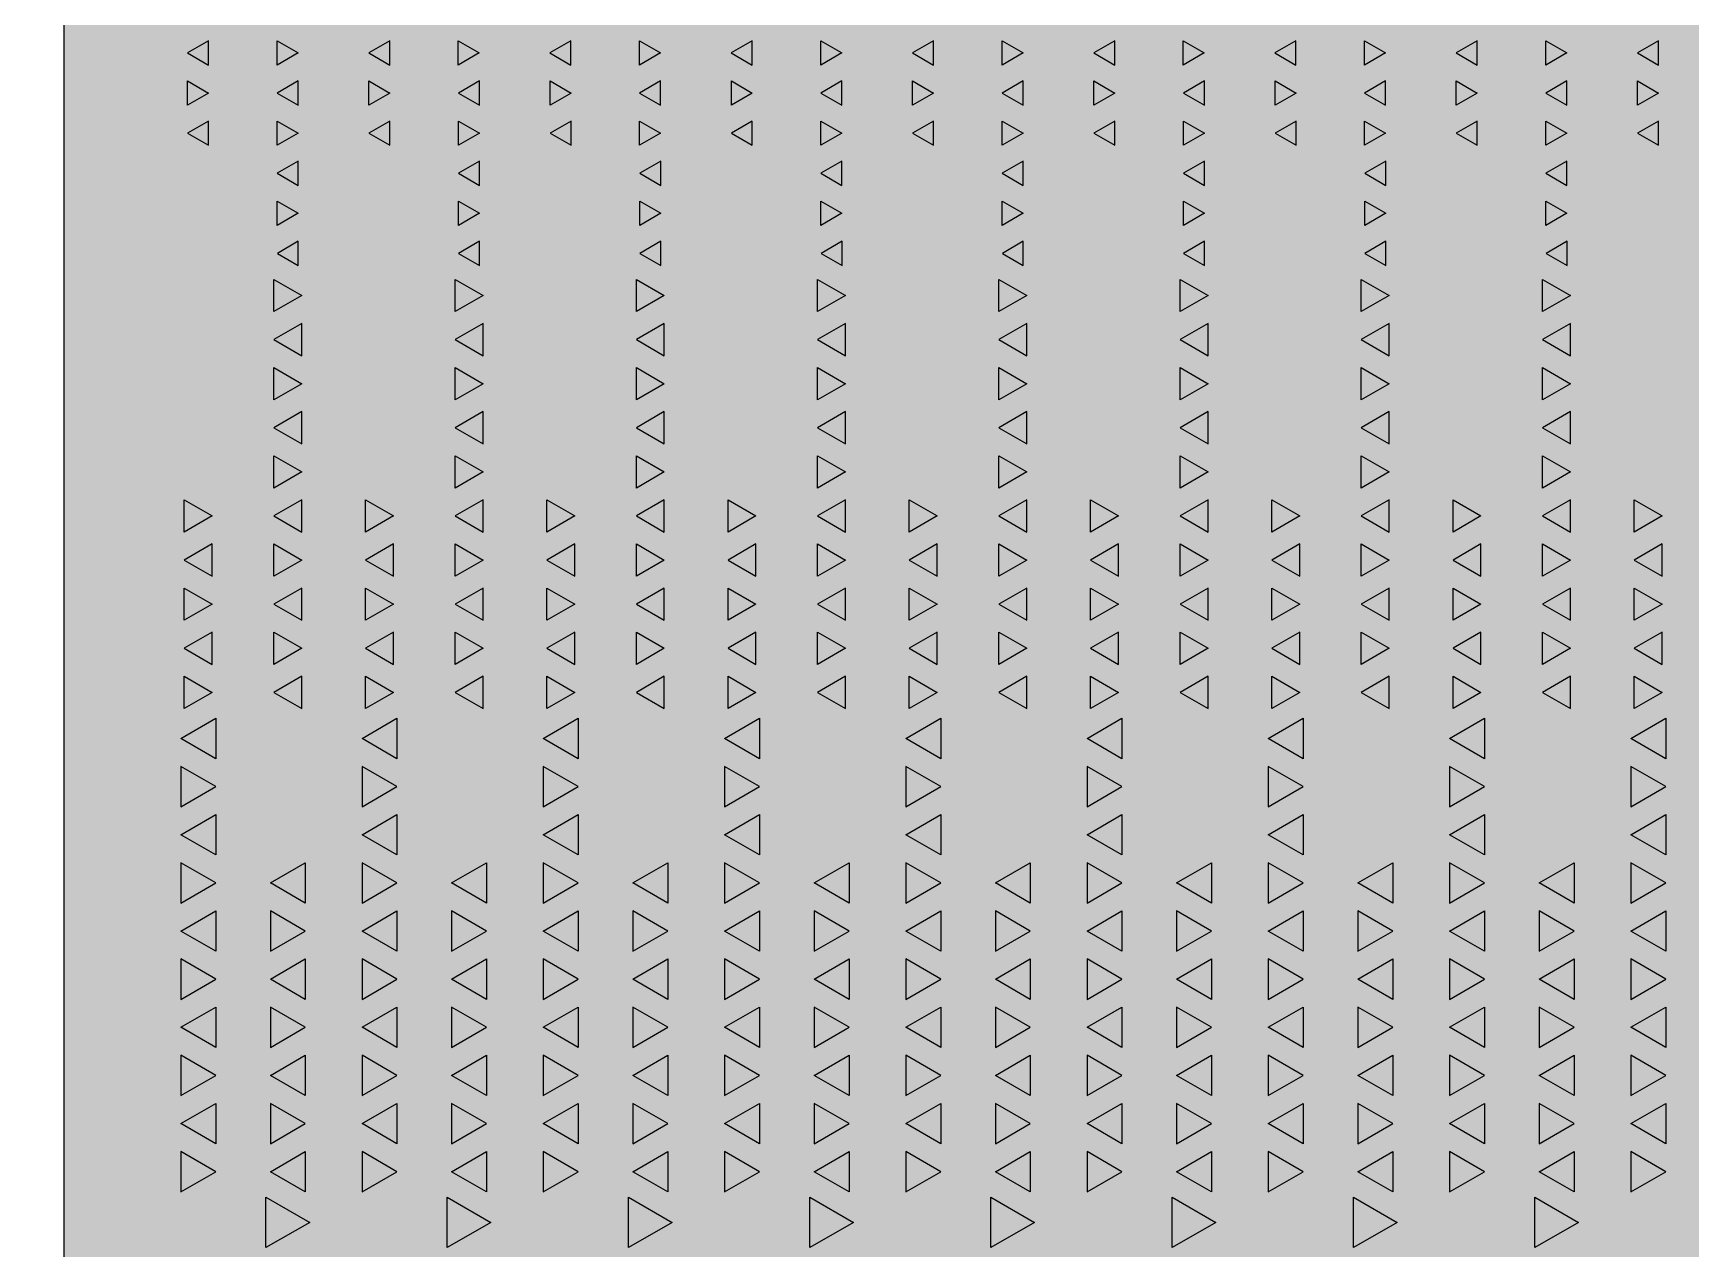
# Model space of a CAD drawing. Header units: metres. Extents: x 6 to 601, y -20 to 118.
# Drawn here: x 52.248 to 53.069, y 79.575 to 80.177 of the extents above; entities that cross this region are included whole.
import ezdxf

# ---------------------------------------------------------------- set-up
doc = ezdxf.new("R2010")
doc.units = ezdxf.units.M
doc.header["$MEASUREMENT"] = 0

msp = doc.modelspace()

# ---------------------------------------------------------------- hatches: boundary and pattern name
at = {"lineweight": 0, "true_color": 0xcd6928, "transparency": 33554534}
h = msp.add_hatch(color=32, dxfattribs=at)
h.dxf.hatch_style = 1
h.paths.add_polyline_path([(55.21582, 84.07628), (53.29679, 84.07628, 0.143152), (52.26284, 81.19774), (52.26284, 78.47618), (55.21582, 78.47566)])

# ---------------------------------------------------------------- linework, layer by layer
msp.add_lwpolyline([(52.26284, 81.19774), (52.26284, 78.47628), (52.16284, 78.47628), (52.16284, 79.07567), (52.16284, 81.19628, -0.221146), (54.38293, 85.31634), (54.44275, 85.23621, 0.220805), (52.26275, 81.19628)], format="xyb")
for points in [[(52.26284, 81.19628), (52.26284, 79.09567)], [(52.33454, 80.1614), (52.33454, 80.1734), (52.32415, 80.1674), (52.33454, 80.1614)], [(52.36853, 80.1614), (52.36853, 80.1734), (52.37892, 80.1674), (52.36853, 80.1614)], [(52.42436, 80.1614), (52.42436, 80.1734), (52.41396, 80.1674), (52.42436, 80.1614)], [(52.45834, 80.1614), (52.45834, 80.1734), (52.46874, 80.1674), (52.45834, 80.1614)], [(52.51417, 80.1614), (52.51417, 80.1734), (52.50378, 80.1674), (52.51417, 80.1614)], [(52.54816, 80.1614), (52.54816, 80.1734), (52.55855, 80.1674), (52.54816, 80.1614)], [(52.60399, 80.1614), (52.60399, 80.1734), (52.5936, 80.1674), (52.60399, 80.1614)], [(52.63798, 80.1614), (52.63798, 80.1734), (52.64837, 80.1674), (52.63798, 80.1614)], [(52.69381, 80.1614), (52.69381, 80.1734), (52.68342, 80.1674), (52.69381, 80.1614)], [(52.7278, 80.1614), (52.7278, 80.1734), (52.73819, 80.1674), (52.7278, 80.1614)], [(52.78363, 80.1614), (52.78363, 80.1734), (52.77324, 80.1674), (52.78363, 80.1614)], [(52.81762, 80.1614), (52.81762, 80.1734), (52.82801, 80.1674), (52.81762, 80.1614)], [(52.87345, 80.1614), (52.87345, 80.1734), (52.86305, 80.1674), (52.87345, 80.1614)], [(52.90743, 80.1614), (52.90743, 80.1734), (52.91783, 80.1674), (52.90743, 80.1614)], [(52.96326, 80.1614), (52.96326, 80.1734), (52.95287, 80.1674), (52.96326, 80.1614)], [(52.99725, 80.1614), (52.99725, 80.1734), (53.00764, 80.1674), (52.99725, 80.1614)], [(53.05308, 80.1614), (53.05308, 80.1734), (53.04269, 80.1674), (53.05308, 80.1614)], [(52.32419, 80.14151), (52.32419, 80.15351), (52.33458, 80.14751), (52.32419, 80.14151)], [(52.37897, 80.14151), (52.37897, 80.15351), (52.36857, 80.14751), (52.37897, 80.14151)], [(52.41401, 80.14151), (52.41401, 80.15351), (52.4244, 80.14751), (52.41401, 80.14151)], [(52.46878, 80.14151), (52.46878, 80.15351), (52.45839, 80.14751), (52.46878, 80.14151)], [(52.50383, 80.14151), (52.50383, 80.15351), (52.51422, 80.14751), (52.50383, 80.14151)], [(52.50383, 80.14151), (52.50383, 80.15351), (52.51422, 80.14751), (52.50383, 80.14151)], [(52.5586, 80.14151), (52.5586, 80.15351), (52.54821, 80.14751), (52.5586, 80.14151)], [(52.5586, 80.14151), (52.5586, 80.15351), (52.54821, 80.14751), (52.5586, 80.14151)], [(52.59365, 80.14151), (52.59365, 80.15351), (52.60404, 80.14751), (52.59365, 80.14151)], [(52.64842, 80.14151), (52.64842, 80.15351), (52.63803, 80.14751), (52.64842, 80.14151)], [(52.68346, 80.14151), (52.68346, 80.15351), (52.69386, 80.14751), (52.68346, 80.14151)], [(52.73824, 80.14151), (52.73824, 80.15351), (52.72785, 80.14751), (52.73824, 80.14151)], [(52.77328, 80.14151), (52.77328, 80.15351), (52.78367, 80.14751), (52.77328, 80.14151)], [(52.82806, 80.14151), (52.82806, 80.15351), (52.81766, 80.14751), (52.82806, 80.14151)], [(52.8631, 80.14151), (52.8631, 80.15351), (52.87349, 80.14751), (52.8631, 80.14151)], [(52.91787, 80.14151), (52.91787, 80.15351), (52.90748, 80.14751), (52.91787, 80.14151)], [(52.95292, 80.14151), (52.95292, 80.15351), (52.96331, 80.14751), (52.95292, 80.14151)], [(53.00769, 80.14151), (53.00769, 80.15351), (52.9973, 80.14751), (53.00769, 80.14151)], [(53.04274, 80.14151), (53.04274, 80.15351), (53.05313, 80.14751), (53.04274, 80.14151)], [(52.33458, 80.12166), (52.33458, 80.13366), (52.32419, 80.12766), (52.33458, 80.12166)], [(52.36857, 80.12166), (52.36857, 80.13366), (52.37897, 80.12766), (52.36857, 80.12166)], [(52.4244, 80.12166), (52.4244, 80.13366), (52.41401, 80.12766), (52.4244, 80.12166)], [(52.45839, 80.12166), (52.45839, 80.13366), (52.46878, 80.12766), (52.45839, 80.12166)], [(52.51422, 80.12166), (52.51422, 80.13366), (52.50383, 80.12766), (52.51422, 80.12166)], [(52.54821, 80.12166), (52.54821, 80.13366), (52.5586, 80.12766), (52.54821, 80.12166)], [(52.60404, 80.12166), (52.60404, 80.13366), (52.59365, 80.12766), (52.60404, 80.12166)], [(52.63803, 80.12166), (52.63803, 80.13366), (52.64842, 80.12766), (52.63803, 80.12166)], [(52.69386, 80.12166), (52.69386, 80.13366), (52.68346, 80.12766), (52.69386, 80.12166)], [(52.72785, 80.12166), (52.72785, 80.13366), (52.73824, 80.12766), (52.72785, 80.12166)], [(52.78367, 80.12166), (52.78367, 80.13366), (52.77328, 80.12766), (52.78367, 80.12166)], [(52.81766, 80.12166), (52.81766, 80.13366), (52.82806, 80.12766), (52.81766, 80.12166)], [(52.87349, 80.12166), (52.87349, 80.13366), (52.8631, 80.12766), (52.87349, 80.12166)], [(52.90748, 80.12166), (52.90748, 80.13366), (52.91787, 80.12766), (52.90748, 80.12166)], [(52.96331, 80.12166), (52.96331, 80.13366), (52.95292, 80.12766), (52.96331, 80.12166)], [(52.9973, 80.12166), (52.9973, 80.13366), (53.00769, 80.12766), (52.9973, 80.12166)], [(53.05313, 80.12166), (53.05313, 80.13366), (53.04274, 80.12766), (53.05313, 80.12166)], [(52.37901, 80.10177), (52.37901, 80.11377), (52.36862, 80.10777), (52.37901, 80.10177)], [(52.46883, 80.10177), (52.46883, 80.11377), (52.45844, 80.10777), (52.46883, 80.10177)], [(52.55865, 80.10177), (52.55865, 80.11377), (52.54826, 80.10777), (52.55865, 80.10177)], [(52.55865, 80.10177), (52.55865, 80.11377), (52.54826, 80.10777), (52.55865, 80.10177)], [(52.64847, 80.10177), (52.64847, 80.11377), (52.63807, 80.10777), (52.64847, 80.10177)], [(52.73828, 80.10177), (52.73828, 80.11377), (52.72789, 80.10777), (52.73828, 80.10177)], [(52.8281, 80.10177), (52.8281, 80.11377), (52.81771, 80.10777), (52.8281, 80.10177)], [(52.91792, 80.10177), (52.91792, 80.11377), (52.90753, 80.10777), (52.91792, 80.10177)], [(53.00774, 80.10177), (53.00774, 80.11377), (52.99735, 80.10777), (53.00774, 80.10177)], [(52.36862, 80.08192), (52.36862, 80.09392), (52.37901, 80.08792), (52.36862, 80.08192)], [(52.45844, 80.08192), (52.45844, 80.09392), (52.46883, 80.08792), (52.45844, 80.08192)], [(52.54826, 80.08192), (52.54826, 80.09392), (52.55865, 80.08792), (52.54826, 80.08192)], [(52.63807, 80.08192), (52.63807, 80.09392), (52.64847, 80.08792), (52.63807, 80.08192)], [(52.72789, 80.08192), (52.72789, 80.09392), (52.73828, 80.08792), (52.72789, 80.08192)], [(52.81771, 80.08192), (52.81771, 80.09392), (52.8281, 80.08792), (52.81771, 80.08192)], [(52.90753, 80.08192), (52.90753, 80.09392), (52.91792, 80.08792), (52.90753, 80.08192)], [(52.99735, 80.08192), (52.99735, 80.09392), (53.00774, 80.08792), (52.99735, 80.08192)], [(52.37906, 80.06203), (52.37906, 80.07403), (52.36867, 80.06803), (52.37906, 80.06203)], [(52.46888, 80.06203), (52.46888, 80.07403), (52.45849, 80.06803), (52.46888, 80.06203)], [(52.5587, 80.06203), (52.5587, 80.07403), (52.5483, 80.06803), (52.5587, 80.06203)], [(52.5587, 80.06203), (52.5587, 80.07403), (52.5483, 80.06803), (52.5587, 80.06203)], [(52.64851, 80.06203), (52.64851, 80.07403), (52.63812, 80.06803), (52.64851, 80.06203)], [(52.73833, 80.06203), (52.73833, 80.07403), (52.72794, 80.06803), (52.73833, 80.06203)], [(52.82815, 80.06203), (52.82815, 80.07403), (52.81776, 80.06803), (52.82815, 80.06203)], [(52.91797, 80.06203), (52.91797, 80.07403), (52.90758, 80.06803), (52.91797, 80.06203)], [(53.00779, 80.06203), (53.00779, 80.07403), (52.99739, 80.06803), (53.00779, 80.06203)], [(52.36694, 80.03918), (52.36694, 80.05518), (52.38079, 80.04718), (52.36694, 80.03918)], [(52.45675, 80.03918), (52.45675, 80.05518), (52.47061, 80.04718), (52.45675, 80.03918)], [(52.54657, 80.03918), (52.54657, 80.05518), (52.56043, 80.04718), (52.54657, 80.03918)], [(52.63639, 80.03918), (52.63639, 80.05518), (52.65025, 80.04718), (52.63639, 80.03918)], [(52.72621, 80.03918), (52.72621, 80.05518), (52.74006, 80.04718), (52.72621, 80.03918)], [(52.81603, 80.03918), (52.81603, 80.05518), (52.82988, 80.04718), (52.81603, 80.03918)], [(52.90584, 80.03918), (52.90584, 80.05518), (52.9197, 80.04718), (52.90584, 80.03918)], [(52.99566, 80.03918), (52.99566, 80.05518), (53.00952, 80.04718), (52.99566, 80.03918)], [(52.38079, 80.01732), (52.38079, 80.03332), (52.36694, 80.02532), (52.38079, 80.01732)], [(52.47061, 80.01732), (52.47061, 80.03332), (52.45675, 80.02532), (52.47061, 80.01732)], [(52.56043, 80.01732), (52.56043, 80.03332), (52.54657, 80.02532), (52.56043, 80.01732)], [(52.65025, 80.01732), (52.65025, 80.03332), (52.63639, 80.02532), (52.65025, 80.01732)], [(52.74006, 80.01732), (52.74006, 80.03332), (52.72621, 80.02532), (52.74006, 80.01732)], [(52.82988, 80.01732), (52.82988, 80.03332), (52.81603, 80.02532), (52.82988, 80.01732)], [(52.9197, 80.01732), (52.9197, 80.03332), (52.90584, 80.02532), (52.9197, 80.01732)], [(53.00952, 80.01732), (53.00952, 80.03332), (52.99566, 80.02532), (53.00952, 80.01732)], [(52.36694, 79.99546), (52.36694, 80.01146), (52.38079, 80.00346), (52.36694, 79.99546)], [(52.45675, 79.99546), (52.45675, 80.01146), (52.47061, 80.00346), (52.45675, 79.99546)], [(52.54657, 79.99546), (52.54657, 80.01146), (52.56043, 80.00346), (52.54657, 79.99546)], [(52.63639, 79.99546), (52.63639, 80.01146), (52.65025, 80.00346), (52.63639, 79.99546)], [(52.72621, 79.99546), (52.72621, 80.01146), (52.74006, 80.00346), (52.72621, 79.99546)], [(52.81603, 79.99546), (52.81603, 80.01146), (52.82988, 80.00346), (52.81603, 79.99546)], [(52.90584, 79.99546), (52.90584, 80.01146), (52.9197, 80.00346), (52.90584, 79.99546)], [(52.99566, 79.99546), (52.99566, 80.01146), (53.00952, 80.00346), (52.99566, 79.99546)], [(52.38079, 79.97361), (52.38079, 79.98961), (52.36694, 79.98161), (52.38079, 79.97361)], [(52.47061, 79.97361), (52.47061, 79.98961), (52.45675, 79.98161), (52.47061, 79.97361)], [(52.56043, 79.97361), (52.56043, 79.98961), (52.54657, 79.98161), (52.56043, 79.97361)], [(52.65025, 79.97361), (52.65025, 79.98961), (52.63639, 79.98161), (52.65025, 79.97361)], [(52.74006, 79.97361), (52.74006, 79.98961), (52.72621, 79.98161), (52.74006, 79.97361)], [(52.82988, 79.97361), (52.82988, 79.98961), (52.81603, 79.98161), (52.82988, 79.97361)], [(52.9197, 79.97361), (52.9197, 79.98961), (52.90584, 79.98161), (52.9197, 79.97361)], [(53.00952, 79.97361), (53.00952, 79.98961), (52.99566, 79.98161), (53.00952, 79.97361)], [(52.36694, 79.95175), (52.36694, 79.96775), (52.38079, 79.95975), (52.36694, 79.95175)], [(52.45675, 79.95175), (52.45675, 79.96775), (52.47061, 79.95975), (52.45675, 79.95175)], [(52.54657, 79.95175), (52.54657, 79.96775), (52.56043, 79.95975), (52.54657, 79.95175)], [(52.63639, 79.95175), (52.63639, 79.96775), (52.65025, 79.95975), (52.63639, 79.95175)], [(52.72621, 79.95175), (52.72621, 79.96775), (52.74006, 79.95975), (52.72621, 79.95175)], [(52.81603, 79.95175), (52.81603, 79.96775), (52.82988, 79.95975), (52.81603, 79.95175)], [(52.90584, 79.95175), (52.90584, 79.96775), (52.9197, 79.95975), (52.90584, 79.95175)], [(52.99566, 79.95175), (52.99566, 79.96775), (53.00952, 79.95975), (52.99566, 79.95175)], [(52.32255, 79.92989), (52.32255, 79.94589), (52.33641, 79.93789), (52.32255, 79.92989)], [(52.38079, 79.92989), (52.38079, 79.94589), (52.36694, 79.93789), (52.38079, 79.92989)], [(52.41237, 79.92989), (52.41237, 79.94589), (52.42623, 79.93789), (52.41237, 79.92989)], [(52.47061, 79.92989), (52.47061, 79.94589), (52.45675, 79.93789), (52.47061, 79.92989)], [(52.50219, 79.92989), (52.50219, 79.94589), (52.51605, 79.93789), (52.50219, 79.92989)], [(52.56043, 79.92989), (52.56043, 79.94589), (52.54657, 79.93789), (52.56043, 79.92989)], [(52.59201, 79.92989), (52.59201, 79.94589), (52.60586, 79.93789), (52.59201, 79.92989)], [(52.65025, 79.92989), (52.65025, 79.94589), (52.63639, 79.93789), (52.65025, 79.92989)], [(52.68183, 79.92989), (52.68183, 79.94589), (52.69568, 79.93789), (52.68183, 79.92989)], [(52.74006, 79.92989), (52.74006, 79.94589), (52.72621, 79.93789), (52.74006, 79.92989)], [(52.77164, 79.92989), (52.77164, 79.94589), (52.7855, 79.93789), (52.77164, 79.92989)], [(52.82988, 79.92989), (52.82988, 79.94589), (52.81603, 79.93789), (52.82988, 79.92989)], [(52.86146, 79.92989), (52.86146, 79.94589), (52.87532, 79.93789), (52.86146, 79.92989)], [(52.9197, 79.92989), (52.9197, 79.94589), (52.90584, 79.93789), (52.9197, 79.92989)], [(52.95128, 79.92989), (52.95128, 79.94589), (52.96514, 79.93789), (52.95128, 79.92989)], [(53.00952, 79.92989), (53.00952, 79.94589), (52.99566, 79.93789), (53.00952, 79.92989)], [(53.0411, 79.92989), (53.0411, 79.94589), (53.05495, 79.93789), (53.0411, 79.92989)], [(52.33641, 79.90804), (52.33641, 79.92404), (52.32255, 79.91604), (52.33641, 79.90804)], [(52.36694, 79.90804), (52.36694, 79.92404), (52.38079, 79.91604), (52.36694, 79.90804)], [(52.42623, 79.90804), (52.42623, 79.92404), (52.41237, 79.91604), (52.42623, 79.90804)], [(52.45675, 79.90804), (52.45675, 79.92404), (52.47061, 79.91604), (52.45675, 79.90804)], [(52.51605, 79.90804), (52.51605, 79.92404), (52.50219, 79.91604), (52.51605, 79.90804)], [(52.54657, 79.90804), (52.54657, 79.92404), (52.56043, 79.91604), (52.54657, 79.90804)], [(52.60586, 79.90804), (52.60586, 79.92404), (52.59201, 79.91604), (52.60586, 79.90804)], [(52.63639, 79.90804), (52.63639, 79.92404), (52.65025, 79.91604), (52.63639, 79.90804)], [(52.69568, 79.90804), (52.69568, 79.92404), (52.68183, 79.91604), (52.69568, 79.90804)], [(52.72621, 79.90804), (52.72621, 79.92404), (52.74006, 79.91604), (52.72621, 79.90804)], [(52.7855, 79.90804), (52.7855, 79.92404), (52.77164, 79.91604), (52.7855, 79.90804)], [(52.81603, 79.90804), (52.81603, 79.92404), (52.82988, 79.91604), (52.81603, 79.90804)], [(52.87532, 79.90804), (52.87532, 79.92404), (52.86146, 79.91604), (52.87532, 79.90804)], [(52.90584, 79.90804), (52.90584, 79.92404), (52.9197, 79.91604), (52.90584, 79.90804)], [(52.96514, 79.90804), (52.96514, 79.92404), (52.95128, 79.91604), (52.96514, 79.90804)], [(52.99566, 79.90804), (52.99566, 79.92404), (53.00952, 79.91604), (52.99566, 79.90804)], [(53.05495, 79.90804), (53.05495, 79.92404), (53.0411, 79.91604), (53.05495, 79.90804)], [(52.32255, 79.88618), (52.32255, 79.90218), (52.33641, 79.89418), (52.32255, 79.88618)], [(52.38079, 79.88618), (52.38079, 79.90218), (52.36694, 79.89418), (52.38079, 79.88618)], [(52.41237, 79.88618), (52.41237, 79.90218), (52.42623, 79.89418), (52.41237, 79.88618)], [(52.47061, 79.88618), (52.47061, 79.90218), (52.45675, 79.89418), (52.47061, 79.88618)], [(52.50219, 79.88618), (52.50219, 79.90218), (52.51605, 79.89418), (52.50219, 79.88618)], [(52.56043, 79.88618), (52.56043, 79.90218), (52.54657, 79.89418), (52.56043, 79.88618)], [(52.59201, 79.88618), (52.59201, 79.90218), (52.60586, 79.89418), (52.59201, 79.88618)], [(52.65025, 79.88618), (52.65025, 79.90218), (52.63639, 79.89418), (52.65025, 79.88618)], [(52.68183, 79.88618), (52.68183, 79.90218), (52.69568, 79.89418), (52.68183, 79.88618)], [(52.74006, 79.88618), (52.74006, 79.90218), (52.72621, 79.89418), (52.74006, 79.88618)], [(52.77164, 79.88618), (52.77164, 79.90218), (52.7855, 79.89418), (52.77164, 79.88618)], [(52.82988, 79.88618), (52.82988, 79.90218), (52.81603, 79.89418), (52.82988, 79.88618)], [(52.86146, 79.88618), (52.86146, 79.90218), (52.87532, 79.89418), (52.86146, 79.88618)], [(52.9197, 79.88618), (52.9197, 79.90218), (52.90584, 79.89418), (52.9197, 79.88618)], [(52.95128, 79.88618), (52.95128, 79.90218), (52.96514, 79.89418), (52.95128, 79.88618)], [(53.00952, 79.88618), (53.00952, 79.90218), (52.99566, 79.89418), (53.00952, 79.88618)], [(53.0411, 79.88618), (53.0411, 79.90218), (53.05495, 79.89418), (53.0411, 79.88618)], [(52.33641, 79.86432), (52.33641, 79.88032), (52.32255, 79.87232), (52.33641, 79.86432)], [(52.36694, 79.86432), (52.36694, 79.88032), (52.38079, 79.87232), (52.36694, 79.86432)], [(52.42623, 79.86432), (52.42623, 79.88032), (52.41237, 79.87232), (52.42623, 79.86432)], [(52.45675, 79.86432), (52.45675, 79.88032), (52.47061, 79.87232), (52.45675, 79.86432)], [(52.51605, 79.86432), (52.51605, 79.88032), (52.50219, 79.87232), (52.51605, 79.86432)], [(52.54657, 79.86432), (52.54657, 79.88032), (52.56043, 79.87232), (52.54657, 79.86432)], [(52.60586, 79.86432), (52.60586, 79.88032), (52.59201, 79.87232), (52.60586, 79.86432)], [(52.63639, 79.86432), (52.63639, 79.88032), (52.65025, 79.87232), (52.63639, 79.86432)], [(52.69568, 79.86432), (52.69568, 79.88032), (52.68183, 79.87232), (52.69568, 79.86432)], [(52.72621, 79.86432), (52.72621, 79.88032), (52.74006, 79.87232), (52.72621, 79.86432)], [(52.7855, 79.86432), (52.7855, 79.88032), (52.77164, 79.87232), (52.7855, 79.86432)], [(52.81603, 79.86432), (52.81603, 79.88032), (52.82988, 79.87232), (52.81603, 79.86432)], [(52.87532, 79.86432), (52.87532, 79.88032), (52.86146, 79.87232), (52.87532, 79.86432)], [(52.90584, 79.86432), (52.90584, 79.88032), (52.9197, 79.87232), (52.90584, 79.86432)], [(52.96514, 79.86432), (52.96514, 79.88032), (52.95128, 79.87232), (52.96514, 79.86432)], [(52.99566, 79.86432), (52.99566, 79.88032), (53.00952, 79.87232), (52.99566, 79.86432)], [(53.05495, 79.86432), (53.05495, 79.88032), (53.0411, 79.87232), (53.05495, 79.86432)], [(52.32255, 79.84247), (52.32255, 79.85847), (52.33641, 79.85047), (52.32255, 79.84247)], [(52.38079, 79.84247), (52.38079, 79.85847), (52.36694, 79.85047), (52.38079, 79.84247)], [(52.41237, 79.84247), (52.41237, 79.85847), (52.42623, 79.85047), (52.41237, 79.84247)], [(52.47061, 79.84247), (52.47061, 79.85847), (52.45675, 79.85047), (52.47061, 79.84247)], [(52.50219, 79.84247), (52.50219, 79.85847), (52.51605, 79.85047), (52.50219, 79.84247)], [(52.56043, 79.84247), (52.56043, 79.85847), (52.54657, 79.85047), (52.56043, 79.84247)], [(52.59201, 79.84247), (52.59201, 79.85847), (52.60586, 79.85047), (52.59201, 79.84247)], [(52.65025, 79.84247), (52.65025, 79.85847), (52.63639, 79.85047), (52.65025, 79.84247)], [(52.68183, 79.84247), (52.68183, 79.85847), (52.69568, 79.85047), (52.68183, 79.84247)], [(52.74006, 79.84247), (52.74006, 79.85847), (52.72621, 79.85047), (52.74006, 79.84247)], [(52.77164, 79.84247), (52.77164, 79.85847), (52.7855, 79.85047), (52.77164, 79.84247)], [(52.82988, 79.84247), (52.82988, 79.85847), (52.81603, 79.85047), (52.82988, 79.84247)], [(52.86146, 79.84247), (52.86146, 79.85847), (52.87532, 79.85047), (52.86146, 79.84247)], [(52.9197, 79.84247), (52.9197, 79.85847), (52.90584, 79.85047), (52.9197, 79.84247)], [(52.95128, 79.84247), (52.95128, 79.85847), (52.96514, 79.85047), (52.95128, 79.84247)], [(53.00952, 79.84247), (53.00952, 79.85847), (52.99566, 79.85047), (53.00952, 79.84247)], [(53.0411, 79.84247), (53.0411, 79.85847), (53.05495, 79.85047), (53.0411, 79.84247)], [(52.33814, 79.83761), (52.33814, 79.81761), (52.32082, 79.82761), (52.33814, 79.83761)], [(52.42796, 79.83761), (52.42796, 79.81761), (52.41064, 79.82761), (52.42796, 79.83761)], [(52.51778, 79.83761), (52.51778, 79.81761), (52.50046, 79.82761), (52.51778, 79.83761)], [(52.6076, 79.83761), (52.6076, 79.81761), (52.59028, 79.82761), (52.6076, 79.83761)], [(52.69741, 79.83761), (52.69741, 79.81761), (52.68009, 79.82761), (52.69741, 79.83761)], [(52.78723, 79.83761), (52.78723, 79.81761), (52.76991, 79.82761), (52.78723, 79.83761)], [(52.87705, 79.83761), (52.87705, 79.81761), (52.85973, 79.82761), (52.87705, 79.83761)], [(52.96687, 79.83761), (52.96687, 79.81761), (52.94955, 79.82761), (52.96687, 79.83761)], [(53.05669, 79.83761), (53.05669, 79.81761), (53.03937, 79.82761), (53.05669, 79.83761)], [(52.32082, 79.81375), (52.32082, 79.79375), (52.33814, 79.80375), (52.32082, 79.81375)], [(52.41064, 79.81375), (52.41064, 79.79375), (52.42796, 79.80375), (52.41064, 79.81375)], [(52.50046, 79.81375), (52.50046, 79.79375), (52.51778, 79.80375), (52.50046, 79.81375)], [(52.59028, 79.81375), (52.59028, 79.79375), (52.6076, 79.80375), (52.59028, 79.81375)], [(52.68009, 79.81375), (52.68009, 79.79375), (52.69741, 79.80375), (52.68009, 79.81375)], [(52.76991, 79.81375), (52.76991, 79.79375), (52.78723, 79.80375), (52.76991, 79.81375)], [(52.85973, 79.81375), (52.85973, 79.79375), (52.87705, 79.80375), (52.85973, 79.81375)], [(52.94955, 79.81375), (52.94955, 79.79375), (52.96687, 79.80375), (52.94955, 79.81375)], [(53.03937, 79.81375), (53.03937, 79.79375), (53.05669, 79.80375), (53.03937, 79.81375)], [(52.33814, 79.7899), (52.33814, 79.7699), (52.32082, 79.7799), (52.33814, 79.7899)], [(52.42796, 79.7899), (52.42796, 79.7699), (52.41064, 79.7799), (52.42796, 79.7899)], [(52.51778, 79.7899), (52.51778, 79.7699), (52.50046, 79.7799), (52.51778, 79.7899)], [(52.6076, 79.7899), (52.6076, 79.7699), (52.59028, 79.7799), (52.6076, 79.7899)], [(52.69741, 79.7899), (52.69741, 79.7699), (52.68009, 79.7799), (52.69741, 79.7899)], [(52.78723, 79.7899), (52.78723, 79.7699), (52.76991, 79.7799), (52.78723, 79.7899)], [(52.87705, 79.7899), (52.87705, 79.7699), (52.85973, 79.7799), (52.87705, 79.7899)], [(52.96687, 79.7899), (52.96687, 79.7699), (52.94955, 79.7799), (52.96687, 79.7899)], [(53.05669, 79.7899), (53.05669, 79.7699), (53.03937, 79.7799), (53.05669, 79.7899)], [(52.32082, 79.76604), (52.32082, 79.74604), (52.33814, 79.75604), (52.32082, 79.76604)], [(52.38252, 79.76604), (52.38252, 79.74604), (52.3652, 79.75604), (52.38252, 79.76604)], [(52.41064, 79.76604), (52.41064, 79.74604), (52.42796, 79.75604), (52.41064, 79.76604)], [(52.47234, 79.76604), (52.47234, 79.74604), (52.45502, 79.75604), (52.47234, 79.76604)], [(52.50046, 79.76604), (52.50046, 79.74604), (52.51778, 79.75604), (52.50046, 79.76604)], [(52.56216, 79.76604), (52.56216, 79.74604), (52.54484, 79.75604), (52.56216, 79.76604)], [(52.59028, 79.76604), (52.59028, 79.74604), (52.6076, 79.75604), (52.59028, 79.76604)], [(52.65198, 79.76604), (52.65198, 79.74604), (52.63466, 79.75604), (52.65198, 79.76604)], [(52.68009, 79.76604), (52.68009, 79.74604), (52.69741, 79.75604), (52.68009, 79.76604)], [(52.7418, 79.76604), (52.7418, 79.74604), (52.72448, 79.75604), (52.7418, 79.76604)], [(52.76991, 79.76604), (52.76991, 79.74604), (52.78723, 79.75604), (52.76991, 79.76604)], [(52.83161, 79.76604), (52.83161, 79.74604), (52.81429, 79.75604), (52.83161, 79.76604)], [(52.85973, 79.76604), (52.85973, 79.74604), (52.87705, 79.75604), (52.85973, 79.76604)], [(52.92143, 79.76604), (52.92143, 79.74604), (52.90411, 79.75604), (52.92143, 79.76604)], [(52.94955, 79.76604), (52.94955, 79.74604), (52.96687, 79.75604), (52.94955, 79.76604)], [(53.01125, 79.76604), (53.01125, 79.74604), (52.99393, 79.75604), (53.01125, 79.76604)], [(53.03937, 79.76604), (53.03937, 79.74604), (53.05669, 79.75604), (53.03937, 79.76604)], [(52.33814, 79.74219), (52.33814, 79.72219), (52.32082, 79.73219), (52.33814, 79.74219)], [(52.3652, 79.74219), (52.3652, 79.72219), (52.38252, 79.73219), (52.3652, 79.74219)], [(52.42796, 79.74219), (52.42796, 79.72219), (52.41064, 79.73219), (52.42796, 79.74219)], [(52.45502, 79.74219), (52.45502, 79.72219), (52.47234, 79.73219), (52.45502, 79.74219)], [(52.51778, 79.74219), (52.51778, 79.72219), (52.50046, 79.73219), (52.51778, 79.74219)], [(52.54484, 79.74219), (52.54484, 79.72219), (52.56216, 79.73219), (52.54484, 79.74219)], [(52.6076, 79.74219), (52.6076, 79.72219), (52.59028, 79.73219), (52.6076, 79.74219)], [(52.63466, 79.74219), (52.63466, 79.72219), (52.65198, 79.73219), (52.63466, 79.74219)], [(52.69741, 79.74219), (52.69741, 79.72219), (52.68009, 79.73219), (52.69741, 79.74219)], [(52.72448, 79.74219), (52.72448, 79.72219), (52.7418, 79.73219), (52.72448, 79.74219)], [(52.78723, 79.74219), (52.78723, 79.72219), (52.76991, 79.73219), (52.78723, 79.74219)], [(52.81429, 79.74219), (52.81429, 79.72219), (52.83161, 79.73219), (52.81429, 79.74219)], [(52.87705, 79.74219), (52.87705, 79.72219), (52.85973, 79.73219), (52.87705, 79.74219)], [(52.90411, 79.74219), (52.90411, 79.72219), (52.92143, 79.73219), (52.90411, 79.74219)], [(52.96687, 79.74219), (52.96687, 79.72219), (52.94955, 79.73219), (52.96687, 79.74219)], [(52.99393, 79.74219), (52.99393, 79.72219), (53.01125, 79.73219), (52.99393, 79.74219)], [(53.05669, 79.74219), (53.05669, 79.72219), (53.03937, 79.73219), (53.05669, 79.74219)], [(52.32082, 79.71833), (52.32082, 79.69833), (52.33814, 79.70833), (52.32082, 79.71833)], [(52.38252, 79.71833), (52.38252, 79.69833), (52.3652, 79.70833), (52.38252, 79.71833)], [(52.41064, 79.71833), (52.41064, 79.69833), (52.42796, 79.70833), (52.41064, 79.71833)], [(52.47234, 79.71833), (52.47234, 79.69833), (52.45502, 79.70833), (52.47234, 79.71833)], [(52.50046, 79.71833), (52.50046, 79.69833), (52.51778, 79.70833), (52.50046, 79.71833)], [(52.56216, 79.71833), (52.56216, 79.69833), (52.54484, 79.70833), (52.56216, 79.71833)], [(52.59028, 79.71833), (52.59028, 79.69833), (52.6076, 79.70833), (52.59028, 79.71833)], [(52.65198, 79.71833), (52.65198, 79.69833), (52.63466, 79.70833), (52.65198, 79.71833)], [(52.68009, 79.71833), (52.68009, 79.69833), (52.69741, 79.70833), (52.68009, 79.71833)], [(52.7418, 79.71833), (52.7418, 79.69833), (52.72448, 79.70833), (52.7418, 79.71833)], [(52.76991, 79.71833), (52.76991, 79.69833), (52.78723, 79.70833), (52.76991, 79.71833)], [(52.83161, 79.71833), (52.83161, 79.69833), (52.81429, 79.70833), (52.83161, 79.71833)], [(52.85973, 79.71833), (52.85973, 79.69833), (52.87705, 79.70833), (52.85973, 79.71833)], [(52.92143, 79.71833), (52.92143, 79.69833), (52.90411, 79.70833), (52.92143, 79.71833)], [(52.94955, 79.71833), (52.94955, 79.69833), (52.96687, 79.70833), (52.94955, 79.71833)], [(53.01125, 79.71833), (53.01125, 79.69833), (52.99393, 79.70833), (53.01125, 79.71833)], [(53.03937, 79.71833), (53.03937, 79.69833), (53.05669, 79.70833), (53.03937, 79.71833)], [(52.33814, 79.69447), (52.33814, 79.67447), (52.32082, 79.68447), (52.33814, 79.69447)], [(52.3652, 79.69447), (52.3652, 79.67447), (52.38252, 79.68447), (52.3652, 79.69447)], [(52.42796, 79.69447), (52.42796, 79.67447), (52.41064, 79.68447), (52.42796, 79.69447)], [(52.45502, 79.69447), (52.45502, 79.67447), (52.47234, 79.68447), (52.45502, 79.69447)], [(52.51778, 79.69447), (52.51778, 79.67447), (52.50046, 79.68447), (52.51778, 79.69447)], [(52.54484, 79.69447), (52.54484, 79.67447), (52.56216, 79.68447), (52.54484, 79.69447)], [(52.6076, 79.69447), (52.6076, 79.67447), (52.59028, 79.68447), (52.6076, 79.69447)], [(52.63466, 79.69447), (52.63466, 79.67447), (52.65198, 79.68447), (52.63466, 79.69447)], [(52.69741, 79.69447), (52.69741, 79.67447), (52.68009, 79.68447), (52.69741, 79.69447)], [(52.72448, 79.69447), (52.72448, 79.67447), (52.7418, 79.68447), (52.72448, 79.69447)], [(52.78723, 79.69447), (52.78723, 79.67447), (52.76991, 79.68447), (52.78723, 79.69447)], [(52.81429, 79.69447), (52.81429, 79.67447), (52.83161, 79.68447), (52.81429, 79.69447)], [(52.87705, 79.69447), (52.87705, 79.67447), (52.85973, 79.68447), (52.87705, 79.69447)], [(52.90411, 79.69447), (52.90411, 79.67447), (52.92143, 79.68447), (52.90411, 79.69447)], [(52.96687, 79.69447), (52.96687, 79.67447), (52.94955, 79.68447), (52.96687, 79.69447)], [(52.99393, 79.69447), (52.99393, 79.67447), (53.01125, 79.68447), (52.99393, 79.69447)], [(53.05669, 79.69447), (53.05669, 79.67447), (53.03937, 79.68447), (53.05669, 79.69447)], [(52.32082, 79.67062), (52.32082, 79.65062), (52.33814, 79.66062), (52.32082, 79.67062)], [(52.38252, 79.67062), (52.38252, 79.65062), (52.3652, 79.66062), (52.38252, 79.67062)], [(52.41064, 79.67062), (52.41064, 79.65062), (52.42796, 79.66062), (52.41064, 79.67062)], [(52.47234, 79.67062), (52.47234, 79.65062), (52.45502, 79.66062), (52.47234, 79.67062)], [(52.50046, 79.67062), (52.50046, 79.65062), (52.51778, 79.66062), (52.50046, 79.67062)], [(52.56216, 79.67062), (52.56216, 79.65062), (52.54484, 79.66062), (52.56216, 79.67062)], [(52.59028, 79.67062), (52.59028, 79.65062), (52.6076, 79.66062), (52.59028, 79.67062)], [(52.65198, 79.67062), (52.65198, 79.65062), (52.63466, 79.66062), (52.65198, 79.67062)], [(52.68009, 79.67062), (52.68009, 79.65062), (52.69741, 79.66062), (52.68009, 79.67062)], [(52.7418, 79.67062), (52.7418, 79.65062), (52.72448, 79.66062), (52.7418, 79.67062)], [(52.76991, 79.67062), (52.76991, 79.65062), (52.78723, 79.66062), (52.76991, 79.67062)], [(52.83161, 79.67062), (52.83161, 79.65062), (52.81429, 79.66062), (52.83161, 79.67062)], [(52.85973, 79.67062), (52.85973, 79.65062), (52.87705, 79.66062), (52.85973, 79.67062)], [(52.92143, 79.67062), (52.92143, 79.65062), (52.90411, 79.66062), (52.92143, 79.67062)], [(52.94955, 79.67062), (52.94955, 79.65062), (52.96687, 79.66062), (52.94955, 79.67062)], [(53.01125, 79.67062), (53.01125, 79.65062), (52.99393, 79.66062), (53.01125, 79.67062)], [(53.03937, 79.67062), (53.03937, 79.65062), (53.05669, 79.66062), (53.03937, 79.67062)], [(52.33814, 79.64676), (52.33814, 79.62676), (52.32082, 79.63676), (52.33814, 79.64676)], [(52.3652, 79.64676), (52.3652, 79.62676), (52.38252, 79.63676), (52.3652, 79.64676)], [(52.42796, 79.64676), (52.42796, 79.62676), (52.41064, 79.63676), (52.42796, 79.64676)], [(52.45502, 79.64676), (52.45502, 79.62676), (52.47234, 79.63676), (52.45502, 79.64676)], [(52.51778, 79.64676), (52.51778, 79.62676), (52.50046, 79.63676), (52.51778, 79.64676)], [(52.54484, 79.64676), (52.54484, 79.62676), (52.56216, 79.63676), (52.54484, 79.64676)], [(52.6076, 79.64676), (52.6076, 79.62676), (52.59028, 79.63676), (52.6076, 79.64676)], [(52.63466, 79.64676), (52.63466, 79.62676), (52.65198, 79.63676), (52.63466, 79.64676)], [(52.69741, 79.64676), (52.69741, 79.62676), (52.68009, 79.63676), (52.69741, 79.64676)], [(52.72448, 79.64676), (52.72448, 79.62676), (52.7418, 79.63676), (52.72448, 79.64676)], [(52.78723, 79.64676), (52.78723, 79.62676), (52.76991, 79.63676), (52.78723, 79.64676)], [(52.81429, 79.64676), (52.81429, 79.62676), (52.83161, 79.63676), (52.81429, 79.64676)], [(52.87705, 79.64676), (52.87705, 79.62676), (52.85973, 79.63676), (52.87705, 79.64676)], [(52.90411, 79.64676), (52.90411, 79.62676), (52.92143, 79.63676), (52.90411, 79.64676)], [(52.96687, 79.64676), (52.96687, 79.62676), (52.94955, 79.63676), (52.96687, 79.64676)], [(52.99393, 79.64676), (52.99393, 79.62676), (53.01125, 79.63676), (52.99393, 79.64676)], [(53.05669, 79.64676), (53.05669, 79.62676), (53.03937, 79.63676), (53.05669, 79.64676)], [(52.32082, 79.6229), (52.32082, 79.6029), (52.33814, 79.6129), (52.32082, 79.6229)], [(52.38252, 79.6229), (52.38252, 79.6029), (52.3652, 79.6129), (52.38252, 79.6229)], [(52.41064, 79.6229), (52.41064, 79.6029), (52.42796, 79.6129), (52.41064, 79.6229)], [(52.47234, 79.6229), (52.47234, 79.6029), (52.45502, 79.6129), (52.47234, 79.6229)], [(52.50046, 79.6229), (52.50046, 79.6029), (52.51778, 79.6129), (52.50046, 79.6229)], [(52.56216, 79.6229), (52.56216, 79.6029), (52.54484, 79.6129), (52.56216, 79.6229)], [(52.59028, 79.6229), (52.59028, 79.6029), (52.6076, 79.6129), (52.59028, 79.6229)], [(52.65198, 79.6229), (52.65198, 79.6029), (52.63466, 79.6129), (52.65198, 79.6229)], [(52.68009, 79.6229), (52.68009, 79.6029), (52.69741, 79.6129), (52.68009, 79.6229)], [(52.7418, 79.6229), (52.7418, 79.6029), (52.72448, 79.6129), (52.7418, 79.6229)], [(52.76991, 79.6229), (52.76991, 79.6029), (52.78723, 79.6129), (52.76991, 79.6229)], [(52.83161, 79.6229), (52.83161, 79.6029), (52.81429, 79.6129), (52.83161, 79.6229)], [(52.85973, 79.6229), (52.85973, 79.6029), (52.87705, 79.6129), (52.85973, 79.6229)], [(52.92143, 79.6229), (52.92143, 79.6029), (52.90411, 79.6129), (52.92143, 79.6229)], [(52.94955, 79.6229), (52.94955, 79.6029), (52.96687, 79.6129), (52.94955, 79.6229)], [(53.01125, 79.6229), (53.01125, 79.6029), (52.99393, 79.6129), (53.01125, 79.6229)], [(53.03937, 79.6229), (53.03937, 79.6029), (53.05669, 79.6129), (53.03937, 79.6229)], [(52.36304, 79.5753), (52.36304, 79.6003), (52.38469, 79.5878), (52.36304, 79.5753)], [(52.45286, 79.5753), (52.45286, 79.6003), (52.47451, 79.5878), (52.45286, 79.5753)], [(52.54267, 79.5753), (52.54267, 79.6003), (52.56432, 79.5878), (52.54267, 79.5753)], [(52.63249, 79.5753), (52.63249, 79.6003), (52.65414, 79.5878), (52.63249, 79.5753)], [(52.72231, 79.5753), (52.72231, 79.6003), (52.74396, 79.5878), (52.72231, 79.5753)], [(52.81213, 79.5753), (52.81213, 79.6003), (52.83378, 79.5878), (52.81213, 79.5753)], [(52.90195, 79.5753), (52.90195, 79.6003), (52.9236, 79.5878), (52.90195, 79.5753)], [(52.99176, 79.5753), (52.99176, 79.6003), (53.01341, 79.5878), (52.99176, 79.5753)]]:
    msp.add_lwpolyline(points)

doc.saveas('drawing.dxf')
